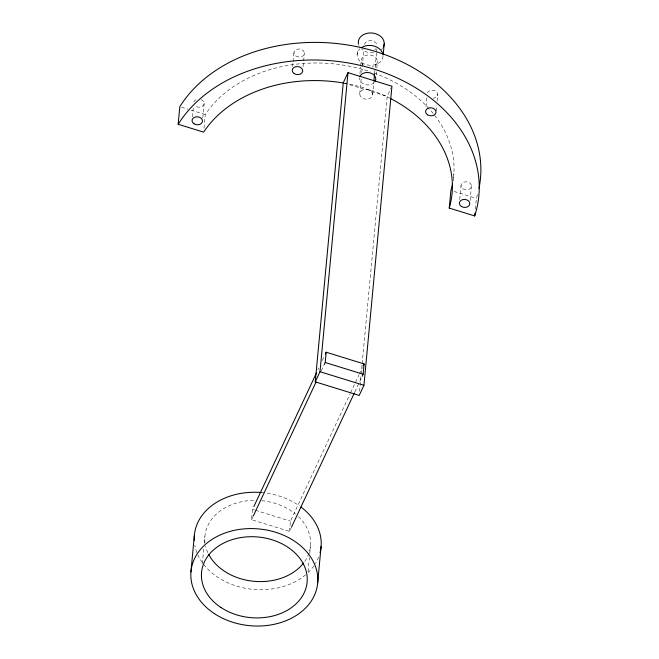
<?xml version="1.0" encoding="UTF-8"?>
<svg xmlns="http://www.w3.org/2000/svg" width="659" height="659" viewBox="0 0 659 659"><rect width="100%" height="100%" fill="white"/><g stroke="black" fill="none" stroke-linecap="round" stroke-linejoin="round"><path stroke-width="0.49" stroke-dasharray="3.29 2.47" d="M192.412 116.832L193.235 108.035M202.791 117.912L204.166 103.257M203.993 128.233L205.278 114.559A131.396 100.357 5.3 0 1 370.267 71.732M202.346 563.742L203.862 547.596M204.241 543.56L204.9 536.492M292.637 66.633L293 62.72M293.09 61.74L293.914 52.951M291.69 526.772L289.507 531.418L251.573 519.696L252.537 509.399L253.402 507.545M303.107 66.732L303.56 61.847M303.659 60.867L304.384 53.05M289.507 531.418L290.471 521.129L350.16 393.703M308.082 571.724L309.401 557.588M309.779 553.552L310.537 545.479M357.137 54.516L357.68 48.774M359.946 73.767L360.588 66.93M360.679 65.949L361.132 61.065M359.765 93.751L361.19 78.545M361.758 72.465L363.941 49.153M372.623 94.772L373.851 81.601M374.617 73.487L376.511 53.214M376.61 52.201L376.989 48.148M376.174 74.904L376.446 71.971M376.808 68.058L377.45 61.221M359.575 391.339L361.107 374.946M361.206 373.925L362.071 364.707M362.162 363.686L387.187 96.371L391.512 87.153M426.035 106.865L426.95 97.095M436.143 110.869L436.686 105.012M437.057 101.099L437.691 94.262M453.244 180.434L453.886 173.597M459.727 199.471L461.012 185.789M470.106 200.55L471.482 185.887M475.353 209.101L476.358 198.359A158.284 120.894 5.3 0 0 477.693 193.828M317.885 369.888L318.758 368.027M322.243 360.588L324.426 355.934M251.573 519.696L252.875 516.903M321.279 370.877L324.335 364.369M350.596 392.772L358.875 375.103M359.312 374.172L362.359 367.664M354.863 391.907L362.269 376.091M344.229 83.083L364.732 89.426A6.45 4.926 5.3 0 0 360.201 95.835A6.45 4.926 5.3 0 0 369.378 98.677A6.45 4.926 5.3 0 0 371.272 91.436M371.569 91.535L387.187 96.371M181.406 107.178L187.774 109.147M190.953 110.127L205.278 114.559M454.076 191.472L476.358 198.359M252.537 509.399L254.481 510M255.453 510.305L290.471 521.129M318.651 557.036A63.61 48.585 5.3 0 1 315.463 563.478M313.898 565.85A63.61 48.585 5.3 0 1 308.247 572.424M305.619 574.796A63.61 48.585 5.3 0 1 197.914 555.026M196.901 552.613A63.61 48.585 5.3 0 1 194.825 545.248M261.541 492.553A63.61 48.585 5.3 0 1 299.392 505.881M298.412 516.64A53.008 40.487 5.3 0 1 304.186 562.193M207.882 552.687A53.008 40.487 5.3 0 1 205.649 546.179M205.007 542.505A53.008 40.487 5.3 0 1 255.708 500.379M261.92 500.716A53.008 40.487 5.3 0 1 295.537 514.086M373.991 73.034A131.396 100.357 5.3 0 1 453.161 180.319M344.113 83.116A131.396 100.357 5.3 0 1 364.855 88.108M371.412 90.291A131.396 100.357 5.3 0 1 389.815 98.191M363.348 65.2A8.18 6.244 5.3 0 1 364.567 55.858A8.18 6.244 5.3 0 1 376.536 58.536A8.18 6.244 5.3 0 1 372.038 67.144M374.304 82.614A8.18 6.244 5.3 0 1 364.929 84.525A8.18 6.244 5.3 0 1 359.501 78.034M427.378 93.026A5.247 4.012 5.3 0 1 433.087 90.25A5.247 4.012 5.3 0 1 437.7 94.377A5.247 4.012 5.3 0 1 433.177 98.216M201.11 99.633A5.247 4.012 5.3 0 1 203.021 105.868A5.247 4.012 5.3 0 1 194.767 105.481M193.845 102.013A5.247 4.012 5.3 0 1 197.684 99.254M383.068 56.18A12.991 9.926 5.3 0 1 365.605 64.5A12.991 9.926 5.3 0 1 359.979 48.741M382.442 48.387A12.991 9.926 5.3 0 1 381.388 49.516M373.604 52.769A12.991 9.926 5.3 0 1 361.799 49.334M359.303 46.27A12.991 9.926 5.3 0 1 358.974 45.595M375.968 48.7A6.45 4.926 5.3 0 1 374.699 49.656M364.435 44.4A6.45 4.926 5.3 0 1 371.091 40.693A6.45 4.926 5.3 0 1 377.162 45.422M462.947 188.836A5.247 4.012 5.3 0 0 471.424 186.662A5.247 4.012 5.3 0 0 464.364 182.016A5.247 4.012 5.3 0 0 462.947 188.836M295.858 55.999A5.247 4.012 5.3 0 0 304.326 53.824A5.247 4.012 5.3 0 0 297.267 49.178A5.247 4.012 5.3 0 0 295.858 55.999"/><path stroke-width="0.99" d="M343.182 82.96A131.396 100.357 5.3 0 0 203.631 132.146L178.169 124.271L179.816 106.684A158.284 120.894 5.3 0 1 369.032 49.606A158.284 120.894 5.3 0 1 478.994 188.342M190.937 571.93L194.339 535.594M315.257 381.849L343.257 82.787L348.001 72.647L391.94 86.23L363.941 385.293L359.188 395.433L315.257 381.849L320.002 371.709L348.001 72.647M324.335 364.369L325.2 362.508L326.164 352.219L364.106 363.941L363.142 374.238L362.269 376.091M317.696 582.713L321.098 546.377M373.95 80.587L374.518 74.5M383.184 54.969L384.23 43.733M474.982 213.014L474.711 215.946L449.249 208.071L450.896 190.484A131.396 100.357 5.3 0 0 452.486 184.075M253.839 506.614L316.584 372.681M325.291 354.072L326.164 352.219M253.311 515.972L316.056 382.039M363.233 365.803L364.106 363.941M291.69 526.772L354.427 392.838M325.2 362.508L363.142 374.238M320.002 371.709L363.941 385.293M300.974 507.035A63.61 48.585 5.3 0 1 320.035 552.753M194.265 540.372A63.61 48.585 5.3 0 1 261.541 492.553M303.585 562.992A53.008 40.487 5.3 0 1 254.077 581.312A53.008 40.487 5.3 0 1 208.664 554.285M178.169 124.271A158.284 120.894 5.3 0 1 373.777 69.055A158.284 120.894 5.3 0 1 474.711 215.946M390.721 98.652A131.396 100.357 5.3 0 1 449.249 208.071M359.732 76.881A8.18 6.244 5.3 0 1 370.366 72.935A8.18 6.244 5.3 0 1 375.07 81.617M361.239 47.745A12.991 9.926 5.3 0 1 374.164 46.064A12.991 9.926 5.3 0 1 382.863 54.046M358.512 44.202A12.991 9.926 5.3 0 1 372.615 33.065A12.991 9.926 5.3 0 1 383.266 47.143M366.075 89.327A6.45 4.926 5.3 0 1 370.317 90.637M214.406 613.628A63.61 48.585 5.3 0 0 317.045 587.317A63.61 48.585 5.3 0 0 231.498 531.014A63.61 48.585 5.3 0 0 214.406 613.628M221.062 607.573A53.008 40.487 5.3 0 0 306.592 585.653A53.008 40.487 5.3 0 0 235.304 538.732A53.008 40.487 5.3 0 0 221.062 607.573M461.308 206.424A5.247 4.012 5.3 0 0 469.776 204.249A5.247 4.012 5.3 0 0 462.717 199.603A5.247 4.012 5.3 0 0 461.308 206.424M427.518 114.798A5.247 4.012 5.3 0 0 435.986 112.623A5.247 4.012 5.3 0 0 428.927 107.977A5.247 4.012 5.3 0 0 427.518 114.798M294.211 73.586A5.247 4.012 5.3 0 0 302.679 71.411A5.247 4.012 5.3 0 0 295.619 66.765A5.247 4.012 5.3 0 0 294.211 73.586M193.985 123.785A5.247 4.012 5.3 0 0 202.461 121.61A5.247 4.012 5.3 0 0 195.393 116.964A5.247 4.012 5.3 0 0 193.985 123.785"/></g></svg>
